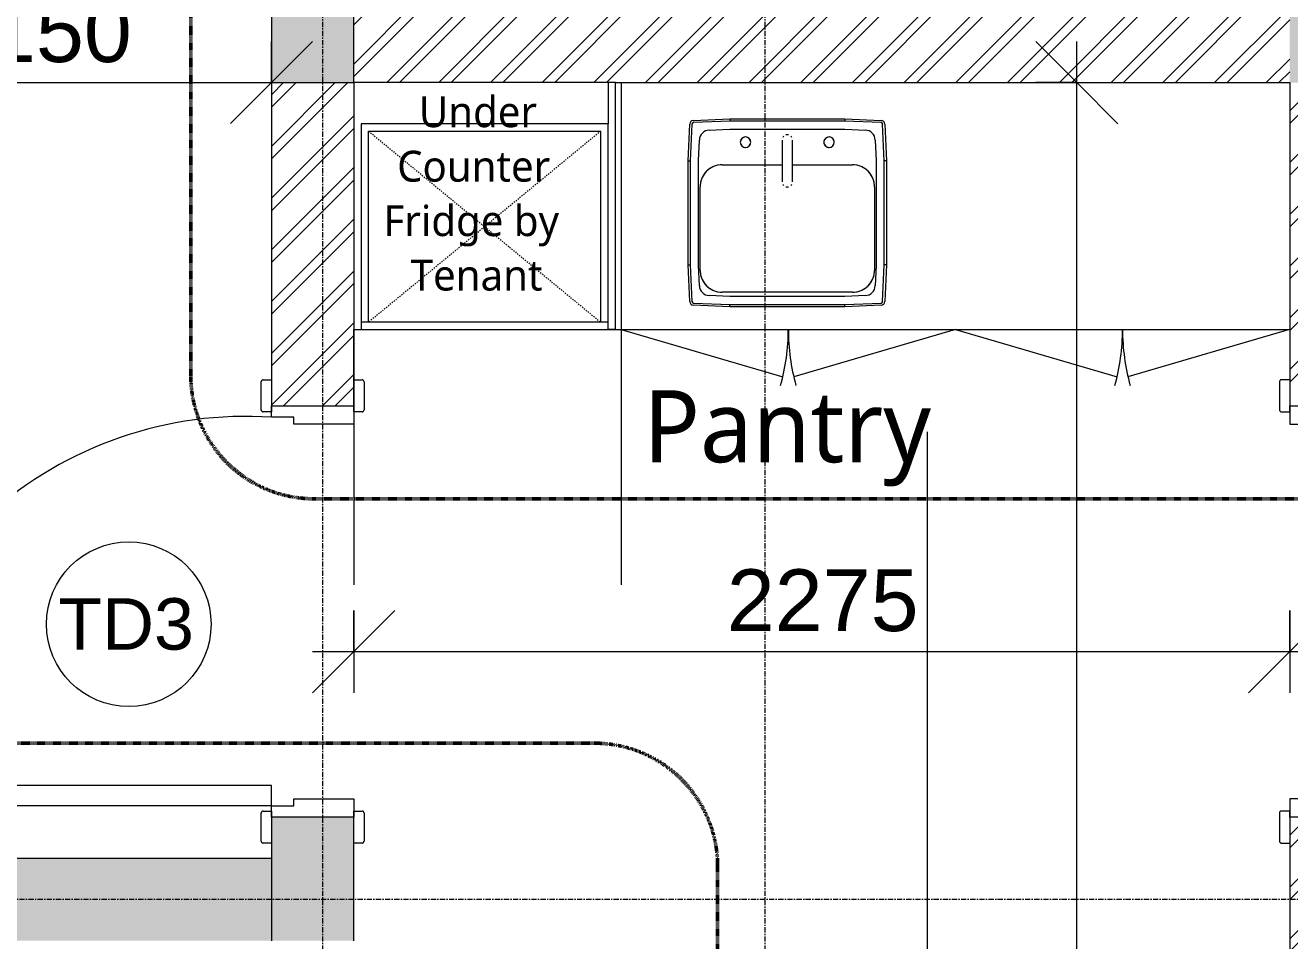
# Model space of a CAD drawing. Header units: millimetres. Extents: x -12746 to 995452, y -409013 to 338495.
# Drawn here: x -3637 to -564, y 437 to 2662 of the extents above; entities that cross this region are included whole.
import ezdxf

# ---------------------------------------------------------------- set-up
doc = ezdxf.new("R2010")
doc.units = ezdxf.units.MM
for name, pattern in [('Callout Boundary', [2.38125, 1.190625, -1.190625]), ('Dash', [6, 3, -3]), ('Grid Line', [22.225, 12.7, -3.175, 3.175, -3.175])]:
    doc.linetypes.add(name, pattern=pattern)
for name, color, linetype, lineweight in [('A-ANNO-DIMS', 211, 'Continuous', 9), ('A-ANNO-DIMS-100', 211, 'Continuous', 9), ('A-ANNO-SYMB', 150, 'Continuous', 9), ('A-DETL-GENF', 92, 'Continuous', 9), ('A-DETL-GENF-HDLN', 1, 'Dash', 9), ('A-DETL-THIN', 151, 'Continuous', 9), ('A-DOOR', 31, 'Continuous', 9), ('A-DOOR-IDEN', 31, 'Continuous', 18), ('A-WALL', 113, 'Continuous', 9), ('A-WALL-PATT', 111, 'Continuous', 18), ('G-ANNO-SYMB', 111, 'Continuous', 9), ('G-ANNO-TEXT', 231, 'Continuous', 9), ('P-SANR-FIXT', 6, 'Continuous', 9), ('S-GRID', 1, 'Continuous', 9)]:
    doc.layers.add(name, color=color, linetype=linetype, lineweight=lineweight)
doc.styles.add('Arial', font='arial.ttf', dxfattribs={"height": 150})
doc.styles.add('Arial_3', font='arial.ttf', dxfattribs={"height": 125})
doc.styles.add('Lucida Sans Unicode_1', font='l_10646.ttf', dxfattribs={"height": 175})
doc.styles.add('Lucida Sans Unicode_5', font='l_10646.ttf', dxfattribs={"height": 75})
doc.dimstyles.new('100', dxfattribs={"dimscale": 304.8, "dimtxt": 153.03891, "dimasz": 0.656168, "dimexe": 0.328084, "dimexo": 0.0625, "dimgap": 0.016404, "dimtad": 1, "dimdec": 0, "dimzin": 0, "dimdsep": 46, "dimtxsty": 'Arial', "dimblk1": 'OBLIQUE', "dimblk2": 'OBLIQUE', "dimsah": 1, "dimcen": 0.09, "dimdle": 0.328084, "dimazin": 0, "dimtfac": 1, "dimtdec": 4, "dimtix": 1, "dimtmove": 0, "dimatfit": 3, "dimfxl": 0.328084, "dimfxlon": 1, "dimtvp": 1, "dimtolj": 1, "dimtzin": 0, "dimarcsym": 2})
pattern_1 = [(45, (0, 0), (-62.8618, 62.8618), []), (45, (0, 95.25), (-62.8618, 62.8618), [])]

# ---------------------------------------------------------------- blocks, each defined once
blk = doc.blocks.new('BEL-TD2-BED ROOM - TD3-1678524-1st Floor FFL')
at = {"layer": 'A-DOOR', "lineweight": 18}
for p, q in [((-558, 125), (-490, 125)), ((490, 125), (558, 125)), ((-563, 100), (-563, 120)), ((-485, 100), (-500, 100)), ((-500, 100), (-455, 100)), ((-485, 120), (-485, 100)), ((-455, 100), (-455, -46)), ((455, -46), (455, 100)), ((455, 100), (500, 100)), ((485, 100), (485, 120)), ((500, 100), (485, 100)), ((563, 120), (563, 100)), ((-472, -46), (-472, -100)), ((-455, -46), (-472, -46)), ((472, -46), (455, -46)), ((472, -100), (472, -46)), ((-563, -120), (-563, -100)), ((-500, -100), (-485, -100)), ((-472, -100), (-500, -100)), ((-485, -100), (-485, -120)), ((423, -100), (423, -1100)), ((472, -100), (423, -100)), ((472, -100), (472, -1100)), ((500, -100), (472, -100)), ((485, -120), (485, -100)), ((485, -100), (500, -100)), ((563, -100), (563, -120)), ((-490, -125), (-558, -125)), ((558, -125), (490, -125)), ((472, -1100), (423, -1100))]:
    blk.add_line(p, q, dxfattribs=at)
for centre, start, end in [((-558, 120), 90, 180), ((-490, 120), 0, 90), ((490, 120), 90, 180), ((558, 120), 0, 90), ((-558, -120), 180, 270), ((-490, -120), 270, 0), ((490, -120), 180, 270), ((558, -120), 270, 0)]:
    blk.add_arc(centre, 5, start, end, dxfattribs=at)
at = {"layer": 'A-DOOR'}
for centre, radius, start, end in [((-558, 120), 5, 90, 120), ((-490, 120), 5, 60, 90), ((490, 120), 5, 90, 120), ((558, 120), 5, 60, 90), ((-558, 120), 5, 150, 180), ((-490, 120), 5, 0, 30), ((490, 120), 5, 150, 180), ((558, 120), 5, 0, 30), ((-558, -120), 5, 180, 210), ((-490, -120), 5, 330, 360), ((465, -161.7), 939.1, 176.2305, 267.434), ((490, -120), 5, 180, 210), ((558, -120), 5, 330, 0), ((-558, -120), 5, 240, 270), ((-490, -120), 5, 270, 300), ((490, -120), 5, 240, 270), ((558, -120), 5, 270, 300)]:
    blk.add_arc(centre, radius, start, end, dxfattribs=at)
blk = doc.blocks.new('BEL-TD2-BED ROOM - TD3-1678525-1st Floor FFL')
at = {"layer": 'A-DOOR', "lineweight": 18}
for p, q in [((423, 100), (423, 1100)), ((472, 1100), (423, 1100)), ((472, 100), (472, 1100)), ((-490, 125), (-558, 125)), ((558, 125), (490, 125)), ((-563, 120), (-563, 100)), ((-500, 100), (-485, 100)), ((-472, 100), (-500, 100)), ((-485, 100), (-485, 120)), ((-472, 46), (-472, 100)), ((472, 100), (423, 100)), ((500, 100), (472, 100)), ((472, 100), (472, 46)), ((485, 120), (485, 100)), ((485, 100), (500, 100)), ((563, 100), (563, 120)), ((-455, 46), (-472, 46)), ((-455, -100), (-455, 46)), ((472, 46), (455, 46)), ((455, 46), (455, -100)), ((-563, -100), (-563, -120)), ((-485, -100), (-500, -100)), ((-500, -100), (-455, -100)), ((-485, -120), (-485, -100)), ((455, -100), (500, -100)), ((500, -100), (485, -100)), ((485, -100), (485, -120)), ((563, -120), (563, -100)), ((-558, -125), (-490, -125)), ((490, -125), (558, -125))]:
    blk.add_line(p, q, dxfattribs=at)
at = {"layer": 'A-DOOR'}
for centre, radius, start, end in [((465, 161.7), 939.1, 92.566, 183.7695), ((-558, 120), 5, 90, 120), ((-490, 120), 5, 60, 90), ((490, 120), 5, 90, 120), ((558, 120), 5, 60, 90), ((-558, 120), 5, 150, 180), ((-490, 120), 5, 0, 30), ((490, 120), 5, 150, 180), ((558, 120), 5, 0, 30), ((-558, -120), 5, 180, 210), ((-490, -120), 5, 330, 0), ((490, -120), 5, 180, 210), ((558, -120), 5, 330, 360), ((-558, -120), 5, 240, 270), ((-490, -120), 5, 270, 300), ((490, -120), 5, 240, 270), ((558, -120), 5, 270, 300)]:
    blk.add_arc(centre, radius, start, end, dxfattribs=at)
at = {"layer": 'A-DOOR', "lineweight": 18}
for centre, start, end in [((-558, 120), 90, 180), ((-490, 120), 360, 90), ((490, 120), 90, 180), ((558, 120), 360, 90), ((-558, -120), 180, 270), ((-490, -120), 270, 360), ((490, -120), 180, 270), ((558, -120), 270, 360)]:
    blk.add_arc(centre, 5, start, end, dxfattribs=at)
blk = doc.blocks.new('Sink_Elkay_PSR_Series_11664 - PSR1918-979743-1st Floor FFL')
at = {"layer": 'P-SANR-FIXT'}
for p, q in [((-241.3, 126.1), (-237.3, 215.6)), ((-231.8, 215.4), (-235.8, 126)), ((-228.3, 224.6), (-140.1, 228.6)), ((-140, 223.1), (-228, 219.2)), ((-140.1, 228.6), (140.1, 228.6)), ((-140.1, 228.6), (-140, 223.1)), ((140, 223.1), (-140, 223.1)), ((140.1, 228.6), (140, 223.1)), ((228, 219.2), (140, 223.1)), ((140.1, 228.6), (228.3, 224.6)), ((235.8, 126), (231.8, 215.4)), ((237.3, 215.6), (241.3, 126.1)), ((-189.7, 201.1), (-139.9, 203.3)), ((-139.9, 203.3), (139.9, 203.3)), ((139.9, 203.3), (189.7, 201.1)), ((-216, 127.2), (-213.8, 177)), ((213.8, 177), (216, 127.2)), ((-241.3, 126.1), (-235.8, 126)), ((-241.3, -126.1), (-241.3, 126.1)), ((-235.8, 126), (-235.8, -126)), ((-216, -127.2), (-216, 127.2)), ((216, 127.2), (216, -127.2)), ((241.3, 126.1), (235.8, 126)), ((235.8, -126), (235.8, 126)), ((241.3, 126.1), (241.3, -126.1)), ((-158.7, 116.8), (-12.5, 116.8)), ((-158.7, 116.8), (-12.5, 116.8)), ((12.2, 116.8), (158.8, 116.8)), ((12.2, 116.8), (158.8, 116.8)), ((-212, -139.7), (-212, 63.5)), ((-212, -139.7), (-212, 63.5)), ((212, 63.5), (212, -139.7)), ((212, 63.5), (212, -139.7)), ((-241.3, -126.1), (-235.8, -126)), ((-237.3, -215.6), (-241.3, -126.1)), ((-235.8, -126), (-231.8, -215.4)), ((-213.8, -177), (-216, -127.2)), ((216, -127.2), (213.8, -177)), ((231.8, -215.4), (235.8, -126)), ((241.3, -126.1), (235.8, -126)), ((241.3, -126.1), (237.3, -215.6)), ((-139.9, -203.3), (-189.7, -201.1)), ((158.8, -193), (-158.7, -193)), ((158.8, -193), (-158.7, -193)), ((139.9, -203.3), (-139.9, -203.3)), ((189.7, -201.1), (139.9, -203.3)), ((-140.1, -228.6), (-228.3, -224.6)), ((-228, -219.2), (-140, -223.1)), ((-140.1, -228.6), (-140, -223.1)), ((140.1, -228.6), (-140.1, -228.6)), ((-140, -223.1), (140, -223.1)), ((140, -223.1), (228, -219.2)), ((140.1, -228.6), (140, -223.1)), ((228.3, -224.6), (140.1, -228.6))]:
    blk.add_line(p, q, dxfattribs=at)
at = {"layer": 'P-SANR-FIXT', "flags": 128}
for points in [[(-12.7, 177), (-12.7, 176.9), (-12.7, 176.8), (-12.7, 176.6), (-12.7, 176.3), (-12.7, 176), (-12.7, 175.5), (-12.7, 175), (-12.7, 174.4), (-12.7, 173.7), (-12.7, 173), (-12.7, 172.1), (-12.7, 171.2), (-12.7, 170.3), (-12.7, 169.2), (-12.7, 168.1), (-12.7, 166.9), (-12.7, 165.7), (-12.7, 164.4), (-12.7, 163), (-12.7, 161.6), (-12.7, 160.1), (-12.7, 158.5), (-12.7, 156.9), (-12.7, 155.3), (-12.7, 153.6), (-12.7, 151.9), (-12.7, 150.1), (-12.7, 148.3), (-12.7, 146.5), (-12.7, 144.6), (-12.7, 142.7), (-12.7, 140.7), (-12.7, 138.8), (-12.7, 136.8), (-12.7, 134.8), (-12.7, 132.8), (-12.7, 130.8), (-12.7, 128.7), (-12.7, 126.7), (-12.7, 124.7), (-12.7, 122.7), (-12.7, 120.6), (-12.7, 118.6), (-12.7, 116.6), (-12.7, 114.6), (-12.7, 112.7), (-12.7, 110.7), (-12.7, 108.8), (-12.7, 106.9), (-12.7, 105), (-12.7, 103.2), (-12.7, 101.4), (-12.7, 99.6), (-12.7, 97.9), (-12.7, 96.3), (-12.7, 94.7), (-12.7, 93.1), (-12.7, 91.6), (-12.7, 90.1), (-12.7, 88.7), (-12.7, 87.4), (-12.7, 86.1), (-12.7, 84.9), (-12.7, 83.7), (-12.7, 82.6), (-12.7, 81.6), (-12.7, 80.7), (-12.7, 79.8), (-12.7, 79), (-12.7, 78.3), (-12.7, 77.7), (-12.7, 77.1), (-12.7, 76.6), (-12.7, 76.2), (-12.7, 75.9), (-12.7, 75.6), (-12.7, 75.5), (-12.7, 75.4), (-12.7, 75.4)], [(12.7, 75.4), (12.7, 75.4), (12.7, 75.5), (12.7, 75.7), (12.7, 76), (12.7, 76.4), (12.7, 76.8), (12.7, 77.3), (12.7, 77.9), (12.7, 78.6), (12.7, 79.4), (12.7, 80.2), (12.7, 81.1), (12.7, 82.1), (12.7, 83.1), (12.7, 84.2), (12.7, 85.4), (12.7, 86.7), (12.7, 88), (12.7, 89.3), (12.7, 90.8), (12.7, 92.3), (12.7, 93.8), (12.7, 95.4), (12.7, 97), (12.7, 98.7), (12.7, 100.4), (12.7, 102.2), (12.7, 104), (12.7, 105.9), (12.7, 107.8), (12.7, 109.7), (12.7, 111.6), (12.7, 113.6), (12.7, 115.5), (12.7, 117.5), (12.7, 119.5), (12.7, 121.6), (12.7, 123.6), (12.7, 125.6), (12.7, 127.6), (12.7, 129.7), (12.7, 131.7), (12.7, 133.7), (12.7, 135.7), (12.7, 137.7), (12.7, 139.7), (12.7, 141.6), (12.7, 143.5), (12.7, 145.4), (12.7, 147.3), (12.7, 149.1), (12.7, 150.9), (12.7, 152.7), (12.7, 154.4), (12.7, 156.1), (12.7, 157.7), (12.7, 159.2), (12.7, 160.8), (12.7, 162.2), (12.7, 163.6), (12.7, 165), (12.7, 166.2), (12.7, 167.5), (12.7, 168.6), (12.7, 169.7), (12.7, 170.7), (12.7, 171.6), (12.7, 172.5), (12.7, 173.3), (12.7, 174), (12.7, 174.7), (12.7, 175.2), (12.7, 175.7), (12.7, 176.1), (12.7, 176.5), (12.7, 176.7), (12.7, 176.9), (12.7, 177), (12.7, 177)]]:
    blk.add_lwpolyline(points, dxfattribs=at)
at = {"layer": 'P-SANR-FIXT'}
for centre, radius, start, end in [((-227.9, 215.2), 9.43, 92.5667, 177.4333), ((-227.9, 215.2), 3.96, 92.5667, 177.4333), ((227.9, 215.2), 3.96, 2.5667, 87.4333), ((227.9, 215.2), 9.43, 2.5667, 87.4333), ((-188.5, 175.8), 25.3, 92.5667, 177.4333), ((0, 177), 12.7, 135, 150), ((0, 177), 12.7, 90, 105), ((0, 177), 12.7, 75, 90), ((0, 177), 12.7, 30, 45), ((188.5, 175.8), 25.3, 2.5667, 87.4333), ((-101.6, 171.6), 12.7, 360, 180), ((-101.6, 171.6), 12.7, 180, 360), ((-101.6, 171.6), 12.7, 180, 270), ((-101.6, 171.6), 12.7, 180, 270), ((-101.6, 171.6), 12.7, 135, 165), ((-101.6, 171.6), 12.7, 135, 165), ((-101.6, 171.6), 12.7, 195, 240), ((-101.6, 171.6), 12.7, 195, 240), ((-101.6, 171.6), 12.7, 60, 120), ((-101.6, 171.6), 12.7, 60, 120), ((-101.6, 171.6), 12.7, 75, 105), ((-101.6, 171.6), 12.7, 75, 105), ((-101.6, 171.6), 12.7, 255, 270), ((-101.6, 171.6), 12.7, 255, 270), ((-101.6, 171.6), 12.7, 0, 45), ((-101.6, 171.6), 12.7, 15, 45), ((-101.6, 171.6), 12.7, 0, 45), ((-101.6, 171.6), 12.7, 15, 45), ((-101.6, 171.6), 12.7, 315, 360), ((-101.6, 171.6), 12.7, 315, 360), ((-101.6, 171.6), 12.7, 315, 345), ((-101.6, 171.6), 12.7, 315, 345), ((101.6, 171.6), 12.7, 360, 180), ((101.6, 171.6), 12.7, 135, 180), ((101.6, 171.6), 12.7, 135, 180), ((101.6, 171.6), 12.7, 165, 176.2526), ((101.6, 171.6), 12.7, 165, 176.2526), ((101.6, 171.6), 12.7, 180, 360), ((101.6, 171.6), 12.7, 180, 225), ((101.6, 171.6), 12.7, 180, 225), ((101.6, 171.6), 12.7, 183.7474, 195), ((101.6, 171.6), 12.7, 183.7474, 195), ((101.6, 171.6), 12.7, 135, 150), ((101.6, 171.6), 12.7, 135, 150), ((101.6, 171.6), 12.7, 210, 225), ((101.6, 171.6), 12.7, 210, 225), ((101.6, 171.6), 12.7, 0, 120), ((101.6, 171.6), 12.7, 0, 120), ((101.6, 171.6), 12.7, 240, 300), ((101.6, 171.6), 12.7, 240, 300), ((101.6, 171.6), 12.7, 75, 105), ((101.6, 171.6), 12.7, 75, 105), ((101.6, 171.6), 12.7, 255, 270), ((101.6, 171.6), 12.7, 255, 270), ((101.6, 171.6), 12.7, 30, 60), ((101.6, 171.6), 12.7, 30, 60), ((101.6, 171.6), 12.7, 315, 345), ((101.6, 171.6), 12.7, 315, 345), ((101.6, 171.6), 12.7, 315, 330), ((101.6, 171.6), 12.7, 315, 330), ((-158.7, 63.5), 53.3, 90, 180), ((-158.7, 63.5), 53.3, 90, 180), ((-158.7, 63.5), 53.3, 115.0288, 154.9712), ((-158.7, 63.5), 53.3, 90, 109.9712), ((158.8, 63.5), 53.3, 70.0288, 90), ((158.8, 63.5), 53.3, 0, 90), ((158.8, 63.5), 53.3, 0, 90), ((158.8, 63.5), 53.3, 25.0288, 64.9712), ((-158.7, 63.5), 53.3, 160.0288, 180), ((0, 75.4), 12.7, 210, 225), ((0, 75.4), 12.7, 255, 270), ((0, 75.4), 12.7, 270, 285), ((0, 75.4), 12.7, 315, 330), ((158.8, 63.5), 53.3, 0, 19.9712), ((-158.7, -139.7), 53.3, 180, 199.9712), ((-158.7, -139.7), 53.3, 180, 270), ((-158.7, -139.7), 53.3, 180, 270), ((158.8, -139.7), 53.3, 270, 360), ((158.8, -139.7), 53.3, 270, 360), ((158.8, -139.7), 53.3, 340.0288, 360), ((-188.5, -175.8), 25.3, 182.5667, 267.4333), ((-158.7, -139.7), 53.3, 205.0288, 244.9712), ((158.8, -139.7), 53.3, 295.0288, 334.9712), ((188.5, -175.8), 25.3, 272.5667, 357.4333), ((-158.7, -139.7), 53.3, 250.0288, 270), ((158.8, -139.7), 53.3, 270, 289.9712), ((-227.9, -215.2), 9.43, 182.5667, 267.4333), ((-227.9, -215.2), 3.96, 182.5667, 267.4333), ((227.9, -215.2), 3.96, 272.5667, 357.4333), ((227.9, -215.2), 9.43, 272.5667, 357.4333)]:
    blk.add_arc(centre, radius, start, end, dxfattribs=at)
blk = doc.blocks.new('dish-washer - dish-washer-757008-1st Floor FFL')
at = {"layer": 'A-DETL-GENF'}
for p, q in [((-282, 600), (-300, 600)), ((-300, 600), (-300, 0)), ((-300, 600), (-282, 600)), ((318, 600), (-282, 600)), ((-282, 600), (-282, 100)), ((336, 600), (318, 600)), ((318, 100), (318, 600)), ((336, 0), (336, 600)), ((-282, 582), (318, 582)), ((-264, 118), (-264, 582)), ((300, 582), (300, 118)), ((-282, 0), (-282, 100)), ((-282, 100), (318, 100)), ((300, 118), (-264, 118)), ((-300, 0), (336, 0))]:
    blk.add_line(p, q, dxfattribs=at)
at = {"layer": 'A-DETL-GENF-HDLN'}
for p, q in [((-264, 118), (300, 582)), ((300, 118), (-264, 582))]:
    blk.add_line(p, q, dxfattribs=at)
blk = doc.blocks.new('plan-top shelf - fridge 2d-976535-1st Floor FFL')
at = {"layer": 'A-DETL-GENF'}
for p, q in [((0, -350), (393.1, -464.8)), ((812.5, -350), (419.4, -464.8))]:
    blk.add_line(p, q, dxfattribs=at)
for centre, start, end in [((-100.1, -350), 344.4219, 0), ((912.6, -350), 180, 195.5781)]:
    blk.add_arc(centre, 506.3, start, end, dxfattribs=at)
blk = doc.blocks.new('plan-top shelf - fridge 2d-976564-1st Floor FFL')
at = {"layer": 'A-DETL-GENF'}
for p, q in [((0, -350), (393, -464.8)), ((812.4, -350), (419.4, -464.8))]:
    blk.add_line(p, q, dxfattribs=at)
for centre, start, end in [((-100.1, -350), 344.4205, 0), ((912.5, -350), 180, 195.5795)]:
    blk.add_arc(centre, 506.3, start, end, dxfattribs=at)
blk = doc.blocks.new('DIMBLOCK6-1st Floor FFL')
at = {"layer": 'A-ANNO-DIMS-100', "transparency": 16777216}
for p, q in [((-4188.9, 2522.5), (-4088.9, 2622.5)), ((-4188.9, 2622.5), (-4188.9, 2422.5)), ((-4188.9, 2522.5), (-4188.9, 2622.5)), ((-3038.9, 2522.5), (-2938.9, 2622.5)), ((-3038.9, 2622.5), (-3038.9, 2422.5)), ((-3038.9, 2522.5), (-3038.9, 2622.5)), ((-4288.9, 2522.5), (-2938.9, 2522.5)), ((-4188.9, 2522.5), (-4288.9, 2422.5)), ((-3038.9, 2522.5), (-3138.9, 2422.5))]:
    blk.add_line(p, q, dxfattribs=at)
at = {"layer": 'A-ANNO-DIMS-100', "color": 0, "transparency": 16777216, "insert": (-3844.6, 2722.2), "char_height": 150, "width": 553.765, "attachment_point": 1, "line_spacing_factor": 0.941778, "style": 'Arial'}
blk.add_mtext('1150', dxfattribs=at)
blk = doc.blocks.new('_Oblique')
at = {"color": 0, "linetype": 'ByBlock', "lineweight": -2}
blk.add_line((-0.5, -0.5), (0.5, 0.5), dxfattribs=at)
blk = doc.blocks.new('DIMBLOCK13-1st Floor FFL')
at = {"layer": 'A-ANNO-DIMS-100', "transparency": 16777216}
for p, q in [((-2838.9, 1139.7), (-2738.9, 1239.7)), ((-2838.9, 1239.7), (-2838.9, 1039.7)), ((-2838.9, 1139.7), (-2838.9, 1239.7)), ((-563.9, 1139.7), (-463.9, 1239.7)), ((-563.9, 1239.7), (-563.9, 1039.7)), ((-563.9, 1139.7), (-563.9, 1239.7)), ((-2938.9, 1139.7), (-463.9, 1139.7)), ((-2838.9, 1139.7), (-2938.9, 1039.7)), ((-563.9, 1139.7), (-663.9, 1039.7))]:
    blk.add_line(p, q, dxfattribs=at)
at = {"layer": 'A-ANNO-DIMS-100', "color": 0, "transparency": 16777216, "insert": (-1932.1, 1339.5), "char_height": 150, "width": 553.765, "attachment_point": 1, "line_spacing_factor": 0.941778, "style": 'Arial'}
blk.add_mtext('2275', dxfattribs=at)
blk = doc.blocks.new('DIMBLOCK17-1st Floor FFL')
at = {"layer": 'A-ANNO-DIMS-100', "transparency": 16777216}
for p, q in [((-1081.3, 2522.2), (-1181.3, 2622.2)), ((-1081.3, -2262.8), (-1081.3, 2622.2)), ((-1181.3, 2522.2), (-981.3, 2522.2)), ((-1081.3, 2522.2), (-1181.3, 2522.2)), ((-1081.3, 2522.2), (-981.3, 2422.2)), ((-1081.3, -2162.8), (-1181.3, -2062.8)), ((-981.3, -2162.8), (-1181.3, -2162.8)), ((-1081.3, -2162.8), (-981.3, -2262.8)), ((-1081.3, -2162.8), (-981.3, -2162.8))]:
    blk.add_line(p, q, dxfattribs=at)
at = {"layer": 'A-ANNO-DIMS-100', "color": 0, "transparency": 16777216, "insert": (-1281.1, -51.1), "char_height": 150, "width": 553.765, "attachment_point": 1, "rotation": 90, "line_spacing_factor": 0.941778, "style": 'Arial'}
blk.add_mtext('4685', dxfattribs=at)
blk = doc.blocks.new('BEL-DOOR TAG - BEL-DOOR TAG-559591-1st Floor FFL')
at = {"layer": 'A-DOOR-IDEN'}
blk.add_circle((-0.464, 0.805), 2, dxfattribs=at)

msp = doc.modelspace()

# ---------------------------------------------------------------- hatches: boundary and pattern name
at = {"layer": 'A-DETL-GENF'}
h = msp.add_hatch(color=8, dxfattribs=at)
h.paths.add_polyline_path([(-7238.9, -11212.8), (-7038.9, -11212.8), (-7038.9, -10212.8), (-6038.9, -10012.8), (-6038.9, -9762.8), (-7238.9, -9762.8), (-7238.9, -11050.8)])
h.paths.add_polyline_path([(-1713.9, -10212.8), (-1713.9, -8428.1), (-1963.9, -8428.1), (-1963.9, -9762.8), (-2713.9, -9762.8), (-2713.9, -10012.8)])
h.paths.add_polyline_path([(3736.1, -7027.8), (3736.1, -6227.8), (3486.1, -6227.8), (3486.1, -7027.8)])
h.paths.add_polyline_path([(3736.1, -2962.8), (3736.1, -2162.8), (3486.1, -2162.8), (3486.1, -2962.8)])
h.paths.add_polyline_path([(-6995.7, -2762.8), (-6988.9, -2762.8), (-6988.9, -2162.8), (-7238.9, -2162.8), (-7238.9, -2762.8)])
h.paths.add_polyline_path([(-5813.9, -2362.8), (-3038.9, -2362.8), (-3038.9, -2162.8), (-5813.9, -2162.8)])
h.paths.add_polyline_path([(-5550.4, 437.2), (-3038.9, 437.2), (-3038.9, 637.2), (-5813.9, 637.2), (-5813.9, 437.2), (-5710.9, 437.2)])
h.paths.add_polyline_path([(-6995.7, 437.2), (-6988.9, 437.2), (-6988.9, 1037.2), (-7238.9, 1037.2), (-7238.9, 437.2)])
h.paths.add_polyline_path([(3486.1, 4222.2), (3736.1, 4222.2), (3736.1, 5022.2), (3486.1, 5022.2)])
h.paths.add_polyline_path([(-3038.9, 4772.2), (-2788.9, 4772.2), (-2788.9, 7137.2), (-3788.9, 7137.2), (-3788.9, 6787.2), (-3038.9, 6787.2), (-3038.9, 4993.9)])
h.paths.add_polyline_path([(-7238.9, 6787.2), (-6238.9, 6787.2), (-6238.9, 7137.2), (-7238.9, 7137.2)])
h = msp.add_hatch(color=9, dxfattribs=at)
h.paths.add_polyline_path([(2486.1, -8678.1), (3186.1, -8678.1), (3186.1, -8428.1), (2486.1, -8428.1)])
h.paths.add_polyline_path([(2936.1, -7027.8), (3486.1, -7027.8), (3486.1, -6777.8), (2936.1, -6777.8)])
h.paths.add_polyline_path([(-7038.9, -5262.8), (-7038.9, -5062.8), (-7238.9, -5062.8), (-7238.9, -5262.8)])
h.paths.add_polyline_path([(-3163.9, -4362.8), (-3163.9, -4262.8), (-3263.9, -4262.8), (-3263.9, -4362.8)])
h.paths.add_polyline_path([(-3263.9, -3262.8), (-3163.9, -3262.8), (-3163.9, -3162.8), (-3263.9, -3162.8)])
h.paths.add_polyline_path([(-663.9, -2362.8), (-363.9, -2362.8), (-363.9, -2162.8), (-663.9, -2162.8)])
h.paths.add_polyline_path([(-1663.9, -2362.8), (-1663.9, -2162.8), (-2038.9, -2162.8), (-2038.9, -2362.8), (-1856.7, -2362.8)])
h.paths.add_polyline_path([(3786.1, -2162.8), (3786.1, -1562.8), (3486.1, -1562.8), (3486.1, -2162.8)])
h.paths.add_polyline_path([(1636.1, 407.2), (1636.1, 507.2), (1536.6, 507.2), (1536.6, 407.2)])
h.paths.add_polyline_path([(-2980.8, 437.2), (-2838.9, 437.2), (-2838.9, 737.2), (-3038.9, 737.2), (-3038.9, 437.2)])
h.paths.add_polyline_path([(3486.1, 1322.2), (3786.1, 1322.2), (3786.1, 1922.2), (3486.1, 1922.2)])
h.paths.add_polyline_path([(-363.9, 2522.2), (-363.9, 2722.2), (-563.9, 2722.2), (-563.9, 2522.2)])
h.paths.add_polyline_path([(-3038.9, 2522.2), (-2838.9, 2522.2), (-2838.9, 2722.2), (-3038.9, 2722.2), (-3038.9, 2701.8)])
h.paths.add_polyline_path([(-7038.9, 3337.2), (-7038.9, 3537.2), (-7238.9, 3537.2), (-7238.9, 3337.2)])
h.paths.add_polyline_path([(2736.4, 4772.2), (3036.4, 4772.2), (3036.4, 5122.2), (2736.4, 5122.2)])
h.paths.add_polyline_path([(636.4, 4772.2), (936.4, 4772.2), (936.4, 5122.2), (636.4, 5122.2)])
at = {"layer": 'A-WALL-PATT', "lineweight": 9}
h = msp.add_hatch(dxfattribs=at)
h.set_pattern_fill('FP_2', color=256, style=0, pattern_type=2)
h.set_pattern_definition(pattern_1)
h.paths.add_polyline_path([(-1214.3, 2522.2), (-563.9, 2522.2), (-563.9, 2722.2), (-2838.9, 2722.2), (-2838.9, 2522.2), (-1535.5, 2522.2)])
h = msp.add_hatch(dxfattribs=at)
h.set_pattern_fill('FP_2', color=256, style=0, pattern_type=2)
h.set_pattern_definition(pattern_1)
h.paths.add_polyline_path([(-2938.9, 1737.2), (-2838.9, 1737.2), (-2838.9, 2522.2), (-3038.9, 2522.2), (-3038.9, 1737.2)])
h = msp.add_hatch(dxfattribs=at)
h.set_pattern_fill('FP_2', color=256, style=0, pattern_type=2)
h.set_pattern_definition(pattern_1)
h.paths.add_polyline_path([(-463.9, -2162.8), (-363.9, -2162.8), (-363.9, 737.2), (-563.9, 737.2), (-563.9, -2162.8)])
h.paths.add_polyline_path([(-363.9, 1737.2), (-363.9, 2522.2), (-563.9, 2522.2), (-563.9, 1737.2), (-463.9, 1737.2)])

# ---------------------------------------------------------------- linework, layer by layer
at = {"layer": 'A-ANNO-SYMB', "linetype": 'Callout Boundary', "lineweight": 50}
for p, q in [((-3235.1, 2736.8), (-3235.1, 1810.9)), ((-2935.1, 1510.9), (-490.5, 1510.9)), ((-2254.4, 917.1), (-7657.2, 917.1)), ((-1954.4, -2298.6), (-1954.4, 617.1))]:
    msp.add_line(p, q, dxfattribs=at)
for centre, start, end in [((-2935.1, 1810.9), 180, 270), ((-2254.4, 617.1), 0, 90)]:
    msp.add_arc(centre, 300, start, end, dxfattribs=at)
at = {"layer": 'A-DETL-THIN'}
for p, q in [((-3038.9, 2722.2), (-3038.9, 2522.2)), ((-2838.9, 2522.2), (-2838.9, 2722.2)), ((-3038.9, 2522.2), (-2838.9, 2522.2)), ((-2838.9, 2522.2), (-2838.9, 1302.2)), ((-2188.9, 2522.2), (-2188.9, 1302.2)), ((-2838.9, 1922.2), (-563.9, 1922.2)), ((-2838.9, 737.2), (-3038.9, 737.2)), ((-3038.9, 737.2), (-3038.9, 437.2)), ((-2838.9, 437.2), (-2838.9, 737.2)), ((-3038.9, 637.2), (-5813.9, 637.2))]:
    msp.add_line(p, q, dxfattribs=at)
at = {"layer": 'A-WALL', "lineweight": 18}
for p, q in [((-3038.9, 2522.2), (-3038.9, 1737.2)), ((-2202.9, 2522.2), (-563.9, 2522.2)), ((-563.9, 2522.2), (-563.9, 1737.2)), ((-2838.9, 1737.2), (-2838.9, 1922.2)), ((-3038.9, 1737.2), (-2838.9, 1737.2)), ((-563.9, 1737.2), (-363.9, 1737.2)), ((-563.9, 737.2), (-563.9, -2162.8)), ((-363.9, 737.2), (-563.9, 737.2))]:
    msp.add_line(p, q, dxfattribs=at)
at = {"layer": 'G-ANNO-SYMB'}
msp.add_line((-1444, -2060.1), (-1444, 1674), dxfattribs=at)
at = {"layer": 'S-GRID', "linetype": 'Grid Line'}
for p, q in [((-2913.9, -12055.6), (-2913.9, 15091.4)), ((-1838.9, -12055.6), (-1838.9, 15091.4)), ((7895.6, 537.2), (-11133.4, 537.2))]:
    msp.add_line(p, q, dxfattribs=at)

# ---------------------------------------------------------------- block references
at = {"layer": 'A-DETL-GENF', "rotation": 180}
msp.add_blockref('dish-washer - dish-washer-757008-1st Floor FFL', (-2502.9, 2522.2), dxfattribs=at)
at = {"layer": 'A-DETL-GENF'}
for name, p in [('plan-top shelf - fridge 2d-976535-1st Floor FFL', (-2188.9, 2272.2)), ('plan-top shelf - fridge 2d-976564-1st Floor FFL', (-1376.4, 2272.2))]:
    msp.add_blockref(name, p, dxfattribs=at)
at = {"layer": 'A-DOOR', "rotation": 269.9999999999999}
for name, p in [('BEL-TD2-BED ROOM - TD3-1678524-1st Floor FFL', (-2938.9, 1237.2)), ('BEL-TD2-BED ROOM - TD3-1678525-1st Floor FFL', (-463.9, 1237.2))]:
    msp.add_blockref(name, p, dxfattribs=at)
at = {"layer": 'A-DOOR-IDEN', "xscale": 99.99999999999993, "yscale": 99.99999999999993, "zscale": 99.99999999999993}
msp.add_blockref('BEL-DOOR TAG - BEL-DOOR TAG-559591-1st Floor FFL', (-3339.5, 1125.8), dxfattribs=at)
at = {"layer": 'P-SANR-FIXT'}
msp.add_blockref('Sink_Elkay_PSR_Series_11664 - PSR1918-979743-1st Floor FFL', (-1785.1, 2205.8), dxfattribs=at)

# ---------------------------------------------------------------- texts
at = {"layer": 'A-DOOR-IDEN', "lineweight": 9, "insert": (-3557.3, 1269.4), "char_height": 125, "width": 408.861, "attachment_point": 1, "style": 'Arial_3'}
msp.add_mtext('TD3', dxfattribs=at)
at = {"layer": 'G-ANNO-TEXT', "color": 7, "attachment_point": 1}
for s, insert, char_height, width, style in [('Under ', (-2680.7, 2488.9), 75, 424.894, 'Lucida Sans Unicode_5'), ('Counter ', (-2733.6, 2356.6), 75, 553.164, 'Lucida Sans Unicode_5'), ('Fridge by ', (-2766.7, 2224.3), 75, 625.316, 'Lucida Sans Unicode_5'), ('Tenant', (-2700.5, 2092), 75, 440.928, 'Lucida Sans Unicode_5'), ('Pantry', (-2135.1, 1774.8), 175, 889.873, 'Lucida Sans Unicode_1')]:
    msp.add_mtext(s, dxfattribs=dict(at, insert=insert, char_height=char_height, width=width, style=style))

# ---------------------------------------------------------------- dimensions: what is measured, and where the dimension line sits
at = {"layer": 'A-ANNO-DIMS'}
for base, p1, p2, override, picture, middle in [((-3038.9, 2522.5), (-4188.9, 2622.5), (-3038.9, 2622.5), {"dimpost": '<>', "dimfxl": 1149.999799}, 'DIMBLOCK6-1st Floor FFL', (-3613.9, 2604.1)), ((-563.9, 1139.7), (-2838.9, 1239.7), (-563.9, 1239.7), {"dimpost": '<>', "dimfxl": 2274.99999}, 'DIMBLOCK13-1st Floor FFL', (-1701.4, 1221.3))]:
    dim = msp.add_linear_dim(base=base, p1=p1, p2=p2, dimstyle='100', override=override, dxfattribs=at)
    dim.commit()
    dim.dimension.update_dxf_attribs({"geometry": picture, "text_midpoint": middle})
dim = msp.add_linear_dim(base=(-1081.3, 2522.2), p1=(-981.3, -2162.8), p2=(-1181.3, 2522.2), angle=90, dimstyle='100', override={"dimpost": '<>', "dimfxl": 4689.266918}, dxfattribs=at)
dim.commit()
dim.dimension.update_dxf_attribs({"geometry": 'DIMBLOCK17-1st Floor FFL', "text_midpoint": (-1162.9, 179.7)})

doc.saveas('drawing.dxf')
